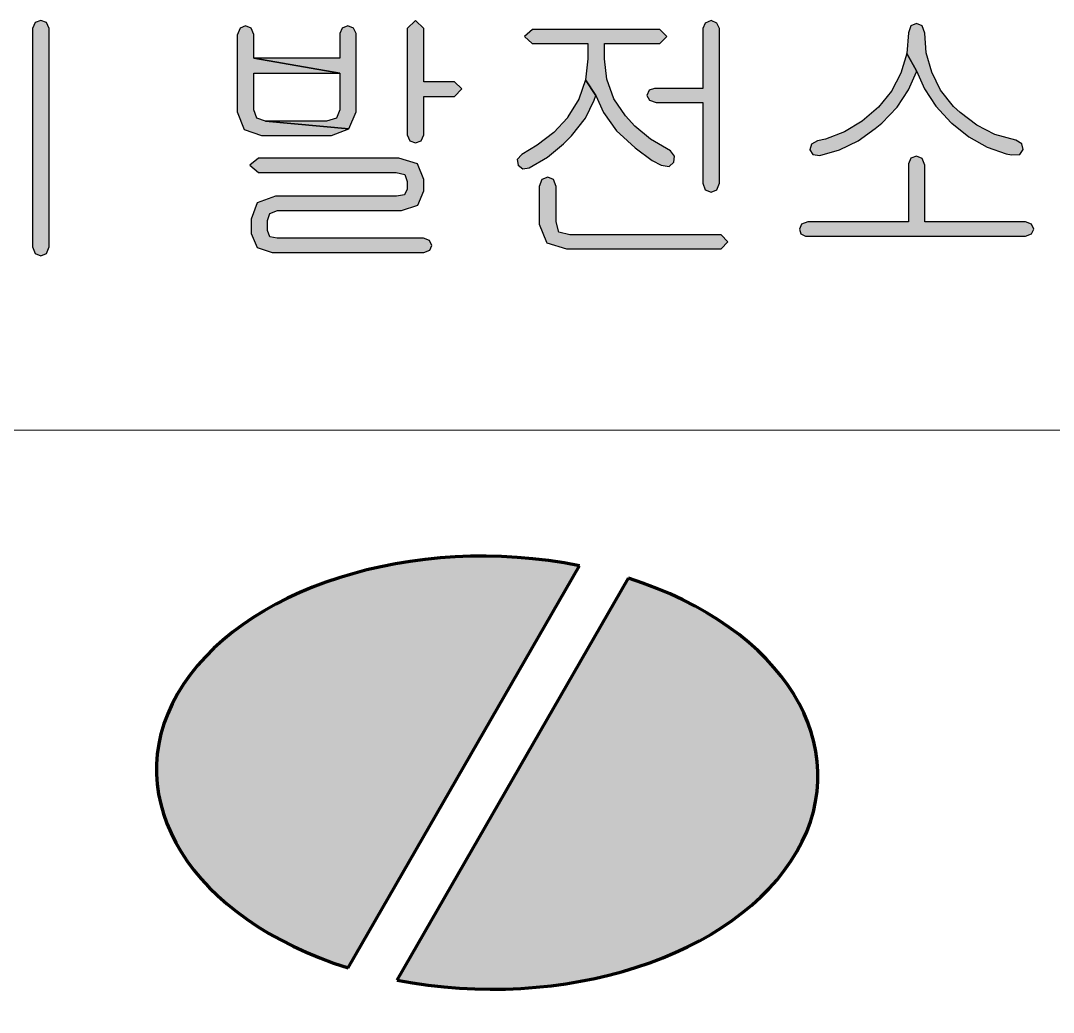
# Model space of a CAD drawing. Header units: inches. Extents: x 1155 to 1996, y 2 to 596.
# Drawn here: x 1895.31 to 1915.51, y 100.29 to 119.68 of the extents above; entities that cross this region are included whole.
import ezdxf

# ---------------------------------------------------------------- set-up
doc = ezdxf.new("R2010")
doc.units = ezdxf.units.IN
doc.header["$MEASUREMENT"] = 0
for name, color, linetype in [('BG 0 -1', 7, 'Continuous'), ('BG Default', 7, 'Continuous'), ('BG happy form$0$TITLE-BOX', 7, 'Continuous')]:
    doc.layers.add(name, color=color, linetype=linetype)

msp = doc.modelspace()

# ---------------------------------------------------------------- hatches: boundary and pattern name
at = {"layer": 'BG 0 -1', "linetype": 'ByBlock'}
for color, points in [(5, [(1906.242, 109.019), (1906.025, 109.06), (1905.806, 109.096), (1905.585, 109.126), (1905.363, 109.152), (1905.14, 109.173), (1904.916, 109.188), (1904.691, 109.199), (1904.467, 109.204), (1904.242, 109.204), (1904.017, 109.199), (1903.793, 109.189), (1903.569, 109.174), (1903.347, 109.154), (1903.126, 109.129), (1902.906, 109.099), (1902.688, 109.063), (1902.473, 109.023), (1902.26, 108.978), (1902.049, 108.928), (1901.842, 108.874), (1901.637, 108.814), (1901.436, 108.75), (1901.238, 108.681), (1901.045, 108.608), (1900.855, 108.531), (1900.67, 108.449), (1900.489, 108.363), (1900.313, 108.273), (1900.142, 108.179), (1899.977, 108.08), (1899.816, 107.979), (1899.662, 107.873), (1899.513, 107.764), (1899.369, 107.652), (1899.233, 107.537), (1899.102, 107.418), (1898.978, 107.296), (1898.86, 107.172), (1898.749, 107.045), (1898.645, 106.915), (1898.548, 106.783), (1898.459, 106.649), (1898.376, 106.513), (1898.301, 106.375), (1898.233, 106.235), (1898.172, 106.094), (1898.12, 105.952), (1898.074, 105.808), (1898.037, 105.663), (1898.007, 105.518), (1897.985, 105.371), (1897.971, 105.225), (1897.965, 105.077), (1897.966, 104.93), (1897.975, 104.783), (1897.993, 104.636), (1898.017, 104.49), (1898.05, 104.344), (1898.09, 104.199), (1898.139, 104.054), (1898.194, 103.911), (1898.257, 103.77), (1898.328, 103.629), (1898.406, 103.49), (1898.491, 103.353), (1898.584, 103.218), (1898.684, 103.086), (1898.79, 102.955), (1898.903, 102.827), (1899.024, 102.701), (1899.15, 102.578), (1899.283, 102.458), (1899.422, 102.342), (1899.568, 102.228), (1899.719, 102.118), (1899.876, 102.011), (1900.038, 101.907), (1900.206, 101.808), (1900.379, 101.712), (1900.556, 101.62), (1900.739, 101.532), (1900.926, 101.448), (1901.117, 101.369), (1901.312, 101.294), (1901.511, 101.223), (1901.713, 101.157)]), (80, [(1902.671, 100.916), (1902.89, 100.876), (1903.111, 100.841), (1903.334, 100.812), (1903.558, 100.787), (1903.783, 100.767), (1904.008, 100.753), (1904.235, 100.744), (1904.461, 100.74), (1904.688, 100.741), (1904.914, 100.747), (1905.139, 100.759), (1905.364, 100.775), (1905.588, 100.797), (1905.81, 100.824), (1906.03, 100.856), (1906.249, 100.893), (1906.465, 100.935), (1906.679, 100.982), (1906.89, 101.034), (1907.098, 101.091), (1907.303, 101.152), (1907.504, 101.219), (1907.701, 101.289), (1907.895, 101.365), (1908.084, 101.444), (1908.269, 101.528), (1908.449, 101.617), (1908.624, 101.709), (1908.794, 101.805), (1908.959, 101.906), (1909.118, 102.01), (1909.271, 102.117), (1909.419, 102.228), (1909.56, 102.343), (1909.695, 102.461), (1909.824, 102.581), (1909.946, 102.705), (1910.061, 102.832), (1910.169, 102.961), (1910.271, 103.092), (1910.365, 103.226), (1910.452, 103.362), (1910.531, 103.5), (1910.603, 103.64), (1910.668, 103.782), (1910.725, 103.925), (1910.774, 104.069), (1910.815, 104.214), (1910.849, 104.36), (1910.874, 104.507), (1910.892, 104.655), (1910.902, 104.803), (1910.904, 104.951), (1910.898, 105.099), (1910.884, 105.247), (1910.862, 105.395), (1910.832, 105.542), (1910.795, 105.689), (1910.749, 105.834), (1910.696, 105.979), (1910.636, 106.122), (1910.567, 106.264), (1910.491, 106.404), (1910.408, 106.543), (1910.317, 106.679), (1910.219, 106.814), (1910.114, 106.946), (1910.003, 107.076), (1909.884, 107.203), (1909.758, 107.328), (1909.626, 107.45), (1909.488, 107.568), (1909.344, 107.684), (1909.193, 107.796), (1909.037, 107.904), (1908.875, 108.009), (1908.707, 108.111), (1908.535, 108.208), (1908.357, 108.302), (1908.174, 108.391), (1907.987, 108.477), (1907.796, 108.557), (1907.6, 108.634), (1907.401, 108.706), (1907.198, 108.774)])]:
    msp.add_hatch(color=color, dxfattribs=at).paths.add_polyline_path(points)
at = {"layer": 'BG Default', "linetype": 'Continuous'}
for points in [[(1895.702, 119.676), (1895.593, 119.64), (1895.539, 119.522), (1895.539, 115.253), (1895.593, 115.126), (1895.702, 115.08), (1895.811, 115.126), (1895.866, 115.253), (1895.866, 119.522), (1895.811, 119.64)], [(1903.032, 119.676), (1902.868, 119.522), (1902.868, 117.442), (1902.923, 117.324), (1903.032, 117.287), (1903.141, 117.324), (1903.195, 117.442), (1903.195, 118.195), (1903.795, 118.195), (1903.94, 118.341), (1903.795, 118.477), (1903.195, 118.477), (1903.195, 119.522)], [(1908.817, 119.676), (1908.699, 119.63), (1908.654, 119.522), (1908.654, 118.35), (1907.709, 118.35), (1907.6, 118.314), (1907.555, 118.214), (1907.61, 118.123), (1907.737, 118.077), (1908.654, 118.077), (1908.654, 116.497), (1908.699, 116.37), (1908.817, 116.324), (1908.926, 116.37), (1908.981, 116.497), (1908.981, 119.522), (1908.926, 119.63)], [(1912.832, 119.621), (1912.723, 119.576), (1912.678, 119.44), (1912.641, 119.031), (1912.832, 118.695), (1912.986, 118.341), (1913.213, 118.005), (1913.513, 117.678), (1913.522, 117.669), (1913.858, 117.405), (1914.213, 117.205), (1914.585, 117.069), (1914.694, 117.051), (1914.857, 117.06), (1914.921, 117.16), (1914.894, 117.269), (1914.776, 117.342), (1914.367, 117.451), (1914.013, 117.632), (1913.686, 117.878), (1913.559, 117.996), (1913.304, 118.314), (1913.132, 118.668), (1913.023, 119.049), (1912.996, 119.431), (1912.941, 119.576)], [(1901.706, 119.576), (1901.597, 119.531), (1901.551, 119.422), (1901.551, 118.94), (1899.871, 118.94), (1901.551, 118.65), (1901.551, 117.932), (1901.488, 117.769), (1901.288, 117.714), (1900.098, 117.714), (1901.724, 117.56), (1901.869, 117.896), (1901.869, 119.422), (1901.815, 119.531)], [(1907.809, 119.503), (1905.321, 119.503), (1905.166, 119.367), (1905.312, 119.231), (1906.402, 119.231), (1906.402, 118.931), (1906.356, 118.522), (1906.556, 118.214), (1906.71, 117.878), (1906.965, 117.523), (1907.028, 117.46), (1907.328, 117.187), (1907.664, 116.942), (1907.837, 116.851), (1907.991, 116.824), (1908.082, 116.906), (1908.1, 117.024), (1908.018, 117.133), (1907.628, 117.36), (1907.319, 117.614), (1907.137, 117.814), (1906.91, 118.15), (1906.774, 118.531), (1906.728, 118.931), (1906.728, 118.94), (1906.728, 119.231), (1907.809, 119.231), (1907.946, 119.367)], [(1902.705, 116.987), (1899.962, 116.987), (1899.789, 116.851), (1899.962, 116.706), (1902.65, 116.706), (1902.823, 116.67), (1902.868, 116.533), (1902.868, 116.379), (1902.814, 116.27), (1902.659, 116.243), (1900.289, 116.243), (1899.935, 116.116), (1899.817, 115.798), (1899.817, 115.516), (1899.935, 115.244), (1900.225, 115.144), (1903.195, 115.144), (1903.313, 115.189), (1903.35, 115.28), (1903.304, 115.38), (1903.186, 115.425), (1900.325, 115.425), (1900.18, 115.452), (1900.134, 115.571), (1900.134, 115.77), (1900.18, 115.907), (1900.334, 115.961), (1902.759, 115.961), (1903.077, 116.07), (1903.195, 116.352), (1903.195, 116.57), (1903.068, 116.878)], [(1912.832, 117.024), (1912.723, 116.987), (1912.678, 116.878), (1912.678, 115.743), (1910.707, 115.743), (1910.58, 115.698), (1910.543, 115.598), (1910.57, 115.507), (1910.661, 115.462), (1914.966, 115.462), (1915.085, 115.507), (1915.13, 115.598), (1915.085, 115.698), (1914.966, 115.743), (1912.996, 115.743), (1912.996, 116.851), (1912.941, 116.978)], [(1905.62, 116.615), (1905.502, 116.57), (1905.448, 116.433), (1905.448, 115.698), (1905.593, 115.343), (1905.602, 115.334), (1905.984, 115.216), (1905.993, 115.216), (1909.008, 115.216), (1909.144, 115.353), (1909.008, 115.489), (1906.047, 115.489), (1905.838, 115.543), (1905.784, 115.743), (1905.784, 116.433), (1905.729, 116.57)]]:
    msp.add_hatch(color=3, dxfattribs=at).paths.add_polyline_path(points)
at = {"layer": 'BG Default', "linetype": 'ByBlock'}
for points in [[(1901.551, 118.65), (1899.871, 118.94), (1899.871, 119.403), (1899.817, 119.531), (1899.708, 119.576), (1899.599, 119.531), (1899.544, 119.394), (1899.544, 117.896), (1899.68, 117.551), (1900.016, 117.432), (1901.388, 117.432), (1901.724, 117.56), (1900.098, 117.714), (1899.926, 117.769), (1899.871, 117.932), (1899.871, 118.65)], [(1912.641, 119.031), (1912.523, 118.65), (1912.342, 118.295), (1912.087, 117.987), (1911.769, 117.714), (1911.424, 117.505), (1911.052, 117.36), (1910.897, 117.324), (1910.779, 117.26), (1910.743, 117.151), (1910.807, 117.06), (1910.943, 117.042), (1911.324, 117.151), (1911.688, 117.324), (1912.024, 117.569), (1912.151, 117.669), (1912.451, 117.987), (1912.678, 118.323), (1912.832, 118.677), (1912.832, 118.695)], [(1906.356, 118.522), (1906.229, 118.141), (1906.011, 117.796), (1906.002, 117.778), (1905.738, 117.487), (1905.412, 117.242), (1905.112, 117.06), (1905.021, 116.96), (1905.039, 116.851), (1905.13, 116.779), (1905.257, 116.797), (1905.611, 117.006), (1905.929, 117.269), (1906.084, 117.423), (1906.356, 117.769), (1906.529, 118.123), (1906.556, 118.214)]]:
    msp.add_hatch(color=3, dxfattribs=at).paths.add_polyline_path(points)

# ---------------------------------------------------------------- linework, layer by layer
at = {"layer": 'BG 0 -1', "color": 7, "linetype": 'Continuous', "lineweight": 9}
msp.add_line((1821.558, 111.671), (1970.825, 111.671), dxfattribs=at)
at = {"layer": 'BG 0 -1', "color": 3, "linetype": 'Continuous', "lineweight": 25}
for points in [[(1899.708, 119.576), (1899.599, 119.531), (1899.544, 119.394), (1899.544, 117.896), (1899.68, 117.551), (1900.016, 117.432), (1901.388, 117.432), (1901.724, 117.56), (1900.098, 117.714), (1899.926, 117.769), (1899.871, 117.932), (1899.871, 118.65), (1901.551, 118.65), (1899.871, 118.94), (1899.871, 119.403), (1899.817, 119.531)], [(1912.641, 119.031), (1912.523, 118.65), (1912.342, 118.295), (1912.087, 117.987), (1911.769, 117.714), (1911.424, 117.505), (1911.052, 117.36), (1910.897, 117.324), (1910.779, 117.26), (1910.743, 117.151), (1910.807, 117.06), (1910.943, 117.042), (1911.324, 117.151), (1911.688, 117.324), (1912.024, 117.569), (1912.151, 117.669), (1912.451, 117.987), (1912.678, 118.323), (1912.832, 118.677), (1912.832, 118.695)], [(1906.356, 118.522), (1906.229, 118.141), (1906.011, 117.796), (1906.002, 117.778), (1905.738, 117.487), (1905.412, 117.242), (1905.112, 117.06), (1905.021, 116.96), (1905.039, 116.851), (1905.13, 116.779), (1905.257, 116.797), (1905.611, 117.006), (1905.929, 117.269), (1906.084, 117.423), (1906.356, 117.769), (1906.529, 118.123), (1906.556, 118.214)]]:
    msp.add_lwpolyline(points, close=True, dxfattribs=at)
at = {"layer": 'BG 0 -1', "color": 7, "linetype": 'Continuous', "lineweight": 0}
for points in [[(1906.242, 109.019), (1906.025, 109.06), (1905.806, 109.096), (1905.585, 109.126), (1905.363, 109.152), (1905.14, 109.173), (1904.916, 109.188), (1904.691, 109.199), (1904.467, 109.204), (1904.242, 109.204), (1904.017, 109.199), (1903.793, 109.189), (1903.569, 109.174), (1903.347, 109.154), (1903.126, 109.129), (1902.906, 109.099), (1902.688, 109.063), (1902.473, 109.023), (1902.26, 108.978), (1902.049, 108.928), (1901.842, 108.874), (1901.637, 108.814), (1901.436, 108.75), (1901.238, 108.681), (1901.045, 108.608), (1900.855, 108.531), (1900.67, 108.449), (1900.489, 108.363), (1900.313, 108.273), (1900.142, 108.179), (1899.977, 108.08), (1899.816, 107.979), (1899.662, 107.873), (1899.513, 107.764), (1899.369, 107.652), (1899.233, 107.537), (1899.102, 107.418), (1898.978, 107.296), (1898.86, 107.172), (1898.749, 107.045), (1898.645, 106.915), (1898.548, 106.783), (1898.459, 106.649), (1898.376, 106.513), (1898.301, 106.375), (1898.233, 106.235), (1898.172, 106.094), (1898.12, 105.952), (1898.074, 105.808), (1898.037, 105.663), (1898.007, 105.518), (1897.985, 105.371), (1897.971, 105.225), (1897.965, 105.077), (1897.966, 104.93), (1897.975, 104.783), (1897.993, 104.636), (1898.017, 104.49), (1898.05, 104.344), (1898.09, 104.199), (1898.139, 104.054), (1898.194, 103.911), (1898.257, 103.77), (1898.328, 103.629), (1898.406, 103.49), (1898.491, 103.353), (1898.584, 103.218), (1898.684, 103.086), (1898.79, 102.955), (1898.903, 102.827), (1899.024, 102.701), (1899.15, 102.578), (1899.283, 102.458), (1899.422, 102.342), (1899.568, 102.228), (1899.719, 102.118), (1899.876, 102.011), (1900.038, 101.907), (1900.206, 101.808), (1900.379, 101.712), (1900.556, 101.62), (1900.739, 101.532), (1900.926, 101.448), (1901.117, 101.369), (1901.312, 101.294), (1901.511, 101.223), (1901.713, 101.157)], [(1902.671, 100.916), (1902.89, 100.876), (1903.111, 100.841), (1903.334, 100.812), (1903.558, 100.787), (1903.783, 100.767), (1904.008, 100.753), (1904.235, 100.744), (1904.461, 100.74), (1904.688, 100.741), (1904.914, 100.747), (1905.139, 100.759), (1905.364, 100.775), (1905.588, 100.797), (1905.81, 100.824), (1906.03, 100.856), (1906.249, 100.893), (1906.465, 100.935), (1906.679, 100.982), (1906.89, 101.034), (1907.098, 101.091), (1907.303, 101.152), (1907.504, 101.219), (1907.701, 101.289), (1907.895, 101.365), (1908.084, 101.444), (1908.269, 101.528), (1908.449, 101.617), (1908.624, 101.709), (1908.794, 101.805), (1908.959, 101.906), (1909.118, 102.01), (1909.271, 102.117), (1909.419, 102.228), (1909.56, 102.343), (1909.695, 102.461), (1909.824, 102.581), (1909.946, 102.705), (1910.061, 102.832), (1910.169, 102.961), (1910.271, 103.092), (1910.365, 103.226), (1910.452, 103.362), (1910.531, 103.5), (1910.603, 103.64), (1910.668, 103.782), (1910.725, 103.925), (1910.774, 104.069), (1910.815, 104.214), (1910.849, 104.36), (1910.874, 104.507), (1910.892, 104.655), (1910.902, 104.803), (1910.904, 104.951), (1910.898, 105.099), (1910.884, 105.247), (1910.862, 105.395), (1910.832, 105.542), (1910.795, 105.689), (1910.749, 105.834), (1910.696, 105.979), (1910.636, 106.122), (1910.567, 106.264), (1910.491, 106.404), (1910.408, 106.543), (1910.317, 106.679), (1910.219, 106.814), (1910.114, 106.946), (1910.003, 107.076), (1909.884, 107.203), (1909.758, 107.328), (1909.626, 107.45), (1909.488, 107.568), (1909.344, 107.684), (1909.193, 107.796), (1909.037, 107.904), (1908.875, 108.009), (1908.707, 108.111), (1908.535, 108.208), (1908.357, 108.302), (1908.174, 108.391), (1907.987, 108.477), (1907.796, 108.557), (1907.6, 108.634), (1907.401, 108.706), (1907.198, 108.774)]]:
    msp.add_lwpolyline(points, close=True, dxfattribs=at)
at = {"layer": 'BG Default', "color": 3, "linetype": 'Continuous', "lineweight": 25}
for points in [[(1895.702, 119.676), (1895.593, 119.64), (1895.539, 119.522), (1895.539, 115.253), (1895.593, 115.126), (1895.702, 115.08), (1895.811, 115.126), (1895.866, 115.253), (1895.866, 119.522), (1895.811, 119.64)], [(1903.032, 119.676), (1902.868, 119.522), (1902.868, 117.442), (1902.923, 117.324), (1903.032, 117.287), (1903.141, 117.324), (1903.195, 117.442), (1903.195, 118.195), (1903.795, 118.195), (1903.94, 118.341), (1903.795, 118.477), (1903.195, 118.477), (1903.195, 119.522)], [(1908.817, 119.676), (1908.699, 119.63), (1908.654, 119.522), (1908.654, 118.35), (1907.709, 118.35), (1907.6, 118.314), (1907.555, 118.214), (1907.61, 118.123), (1907.737, 118.077), (1908.654, 118.077), (1908.654, 116.497), (1908.699, 116.37), (1908.817, 116.324), (1908.926, 116.37), (1908.981, 116.497), (1908.981, 119.522), (1908.926, 119.63)], [(1912.832, 119.621), (1912.723, 119.576), (1912.678, 119.44), (1912.641, 119.031), (1912.832, 118.695), (1912.986, 118.341), (1913.213, 118.005), (1913.513, 117.678), (1913.522, 117.669), (1913.858, 117.405), (1914.213, 117.205), (1914.585, 117.069), (1914.694, 117.051), (1914.857, 117.06), (1914.921, 117.16), (1914.894, 117.269), (1914.776, 117.342), (1914.367, 117.451), (1914.013, 117.632), (1913.686, 117.878), (1913.559, 117.996), (1913.304, 118.314), (1913.132, 118.668), (1913.023, 119.049), (1912.996, 119.431), (1912.941, 119.576)], [(1901.706, 119.576), (1901.597, 119.531), (1901.551, 119.422), (1901.551, 118.94), (1899.871, 118.94), (1901.551, 118.65), (1901.551, 117.932), (1901.488, 117.769), (1901.288, 117.714), (1900.098, 117.714), (1901.724, 117.56), (1901.869, 117.896), (1901.869, 119.422), (1901.815, 119.531)], [(1907.809, 119.503), (1905.321, 119.503), (1905.166, 119.367), (1905.312, 119.231), (1906.402, 119.231), (1906.402, 118.931), (1906.356, 118.522), (1906.556, 118.214), (1906.71, 117.878), (1906.965, 117.523), (1907.028, 117.46), (1907.328, 117.187), (1907.664, 116.942), (1907.837, 116.851), (1907.991, 116.824), (1908.082, 116.906), (1908.1, 117.024), (1908.018, 117.133), (1907.628, 117.36), (1907.319, 117.614), (1907.137, 117.814), (1906.91, 118.15), (1906.774, 118.531), (1906.728, 118.931), (1906.728, 118.94), (1906.728, 119.231), (1907.809, 119.231), (1907.946, 119.367)], [(1902.705, 116.987), (1899.962, 116.987), (1899.789, 116.851), (1899.962, 116.706), (1902.65, 116.706), (1902.823, 116.67), (1902.868, 116.533), (1902.868, 116.379), (1902.814, 116.27), (1902.659, 116.243), (1900.289, 116.243), (1899.935, 116.116), (1899.817, 115.798), (1899.817, 115.516), (1899.935, 115.244), (1900.225, 115.144), (1903.195, 115.144), (1903.313, 115.189), (1903.35, 115.28), (1903.304, 115.38), (1903.186, 115.425), (1900.325, 115.425), (1900.18, 115.452), (1900.134, 115.571), (1900.134, 115.77), (1900.18, 115.907), (1900.334, 115.961), (1902.759, 115.961), (1903.077, 116.07), (1903.195, 116.352), (1903.195, 116.57), (1903.068, 116.878)], [(1912.832, 117.024), (1912.723, 116.987), (1912.678, 116.878), (1912.678, 115.743), (1910.707, 115.743), (1910.58, 115.698), (1910.543, 115.598), (1910.57, 115.507), (1910.661, 115.462), (1914.966, 115.462), (1915.085, 115.507), (1915.13, 115.598), (1915.085, 115.698), (1914.966, 115.743), (1912.996, 115.743), (1912.996, 116.851), (1912.941, 116.978)], [(1905.62, 116.615), (1905.502, 116.57), (1905.448, 116.433), (1905.448, 115.698), (1905.593, 115.343), (1905.602, 115.334), (1905.984, 115.216), (1905.993, 115.216), (1909.008, 115.216), (1909.144, 115.353), (1909.008, 115.489), (1906.047, 115.489), (1905.838, 115.543), (1905.784, 115.743), (1905.784, 116.433), (1905.729, 116.57)]]:
    msp.add_lwpolyline(points, close=True, dxfattribs=at)
at = {"layer": 'BG Default', "color": 7, "linetype": 'Continuous', "lineweight": 0}
for points in [[(1901.551, 118.65), (1899.871, 118.94), (1899.871, 119.403), (1899.817, 119.531), (1899.708, 119.576), (1899.599, 119.531), (1899.544, 119.394), (1899.544, 117.896), (1899.68, 117.551), (1900.016, 117.432), (1901.388, 117.432), (1901.724, 117.56), (1900.098, 117.714), (1899.926, 117.769), (1899.871, 117.932), (1899.871, 118.65)], [(1912.641, 119.031), (1912.523, 118.65), (1912.342, 118.295), (1912.087, 117.987), (1911.769, 117.714), (1911.424, 117.505), (1911.052, 117.36), (1910.897, 117.324), (1910.779, 117.26), (1910.743, 117.151), (1910.807, 117.06), (1910.943, 117.042), (1911.324, 117.151), (1911.688, 117.324), (1912.024, 117.569), (1912.151, 117.669), (1912.451, 117.987), (1912.678, 118.323), (1912.832, 118.677), (1912.832, 118.695)], [(1906.356, 118.522), (1906.229, 118.141), (1906.011, 117.796), (1906.002, 117.778), (1905.738, 117.487), (1905.412, 117.242), (1905.112, 117.06), (1905.021, 116.96), (1905.039, 116.851), (1905.13, 116.779), (1905.257, 116.797), (1905.611, 117.006), (1905.929, 117.269), (1906.084, 117.423), (1906.356, 117.769), (1906.529, 118.123), (1906.556, 118.214)]]:
    msp.add_lwpolyline(points, close=True, dxfattribs=at)
at = {"layer": 'BG happy form$0$TITLE-BOX', "color": 5, "linetype": 'Continuous', "lineweight": 100}
msp.add_line((1901.713, 101.157), (1906.242, 109.019), dxfattribs=at)
at = {"layer": 'BG happy form$0$TITLE-BOX', "color": 80, "linetype": 'Continuous', "lineweight": 100}
msp.add_line((1902.671, 100.916), (1907.198, 108.774), dxfattribs=at)
at = {"layer": 'BG happy form$0$TITLE-BOX', "color": 5, "linetype": 'Continuous', "lineweight": 100}
msp.add_ellipse((1904.434, 104.972), major_axis=(6.47, -0.104), ratio=0.654054, start_param=1.298066, end_param=4.288804, dxfattribs=at)
at = {"layer": 'BG happy form$0$TITLE-BOX', "color": 80, "linetype": 'Continuous', "lineweight": 100}
msp.add_ellipse((1904.434, 104.972), major_axis=(-6.47, 0.104), ratio=0.654054, start_param=1.305326, end_param=4.281544, dxfattribs=at)

doc.saveas('drawing.dxf')
